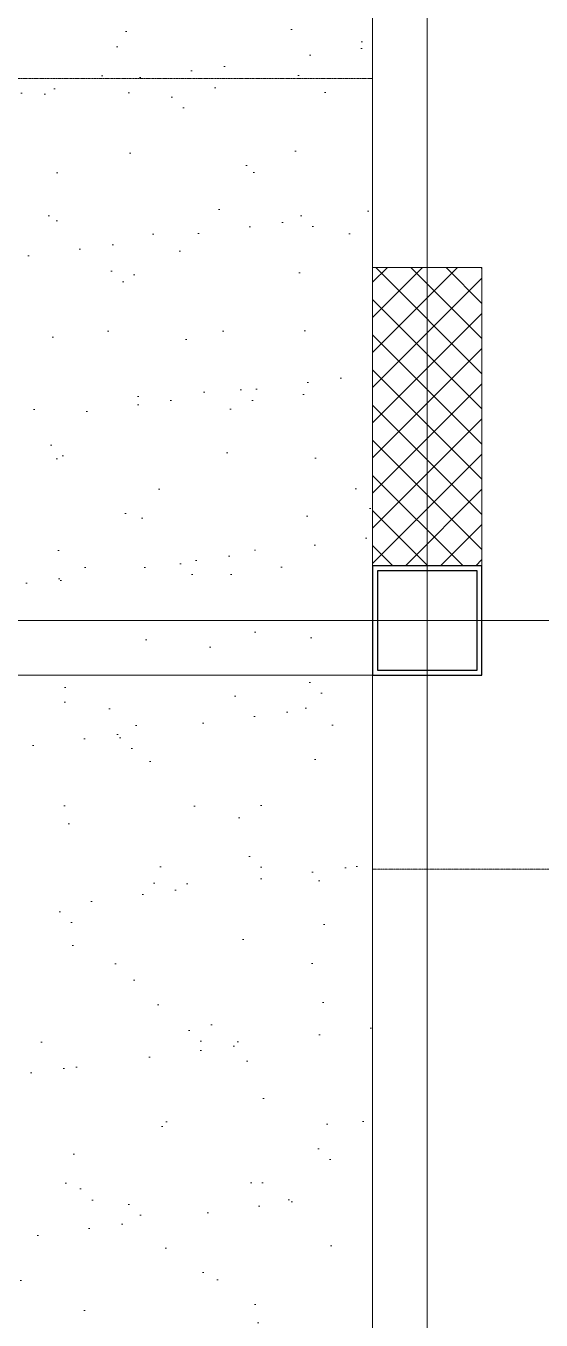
# Model space of a CAD drawing. Header units: millimetres. Extents: x 0 to 71617, y -15450 to 30894.
# Drawn here: x 38399 to 39435, y 15739 to 18343 of the extents above; entities that cross this region are included whole.
import ezdxf

# ---------------------------------------------------------------- set-up
doc = ezdxf.new("R2010")
doc.units = ezdxf.units.MM
doc.linetypes.add('CENTER2', pattern=[1.125, 0.75, -0.125, 0.125, -0.125])
doc.linetypes.add('HIDDEN', pattern=[0.375, 0.25, -0.125])
for name, color, linetype, lineweight in [('axis', 40, 'CENTER2', 5), ('DIM2', 4, 'Continuous', 5), ('Hatch', 8, 'Continuous', 5), ('LINE-DETAIL-SAKURA', 2, 'Continuous', 30), ('tree', 251, 'Continuous', 0), ('Wall Brick', 5, 'Continuous', 15)]:
    doc.layers.add(name, color=color, linetype=linetype, lineweight=lineweight)
doc.layers.add('COL', color=5, linetype='Continuous')
doc.layers.add('WINDOW-PLAN-PANEL', color=15, linetype='Continuous')

# ---------------------------------------------------------------- blocks, each defined once
blk = doc.blocks.new('GRIDLINE-GF')
at = {"layer": 'axis'}
for p, q in [((16000, -6362.2, -0.1), (16000, 12546.8)), ((48410, 0), (-4020, 0))]:
    blk.add_line(p, q, dxfattribs=at)
blk = doc.blocks.new('2D WALL G.F')
at = {"layer": 'Hatch'}
h = blk.add_hatch(dxfattribs=at)
h.set_pattern_fill('NET', color=256, scale=400, angle=135, style=0)
h.set_pattern_definition([(135, (-2110, -10510), (-35.35534, -35.35534), []), (225, (-2110, -10510), (35.35534, -35.35534), [])])
h.paths.add_polyline_path([(18590, -6390), (18810, -6390), (18810, -5790), (18590, -5790)])
at = {"layer": 'Wall Brick'}
blk.add_lwpolyline([(18590, -6390), (18810, -6390), (18810, -5790), (18590, -5790)], close=True, dxfattribs=at)
blk = doc.blocks.new('LANDSCAPE SITE')
h = blk.add_hatch()
h.set_pattern_fill('AR-SAND', color=256, scale=5, angle=180, style=0)
h.paths.add_polyline_path([(20590, 3790), (20590, 7510), (20690, 7510), (20690, 9490), (18600, 9490), (18600, 3790)])
h.paths.add_polyline_path([(19062.9, 5000), (19062.9, 4700), (19862.9, 4700), (19862.9, 5000)], flags=16)
h.paths.add_polyline_path([(18850, 5400), (18850, 5100), (19650, 5100), (19650, 5400)], flags=16)
h.paths.add_polyline_path([(19062.9, 5800), (19062.9, 5500), (19862.9, 5500), (19862.9, 5800)], flags=16)
h.paths.add_polyline_path([(19062.9, 6200), (19062.9, 5900), (19862.9, 5900), (19862.9, 6200)], flags=16)
h.paths.add_polyline_path([(18850, 6600), (18850, 6300), (19650, 6300), (19650, 6600)], flags=16)
h.paths.add_polyline_path([(18850, 7000), (18850, 6700), (19650, 6700), (19650, 7000)], flags=16)
h.paths.add_polyline_path([(19062, 7400), (19062, 7100), (19862, 7100), (19862, 7400)], flags=16)
h.paths.add_polyline_path([(18850, 7800), (18850, 7500), (19650, 7500), (19650, 7800)], flags=16)
h.paths.add_polyline_path([(19062.9, 8200), (19062.9, 7900), (19862.9, 7900), (19862.9, 8200)], flags=16)
h.paths.add_polyline_path([(18850, 8600), (18850, 8300), (19650, 8300), (19650, 8600)], flags=16)
h.paths.add_polyline_path([(19062.9, 9000), (19062.9, 8700), (19862.9, 8700), (19862.9, 9000)], flags=16)
h.paths.add_polyline_path([(18850, 9400), (18850, 9100), (19650, 9100), (19650, 9400)], flags=16)
h = blk.add_hatch()
h.set_pattern_fill('AR-SAND', color=256, scale=5, angle=180, style=0)
h.paths.add_polyline_path([(18105.2, 730.5), (18600, 730.5), (18600, 3790), (20590, 3790), (20590, 110), (18105.2, 110)])
at = {"elevation": 0}
for points in [[(20590, 3790), (20590, 7510), (20690, 7510), (20690, 9490), (18600, 9490), (18600, 3790)], [(20590, 110), (20590, 3790), (18600, 3790), (18600, 730.5), (18105.2, 730.5), (18105.2, 110)]]:
    blk.add_lwpolyline(points, close=True, dxfattribs=at)
blk = doc.blocks.new('Col-1')
at = {"layer": 'COL'}
for points in [[(-10, -10), (210, -10), (210, 210), (-10, 210)], [(0, 0), (200, 0), (200, 200), (0, 200)]]:
    blk.add_lwpolyline(points, close=True, dxfattribs=at)
blk = doc.blocks.new('COL-GF1')
at = {"layer": 'COL'}
blk.add_blockref('Col-1', (18600, -1300), dxfattribs=at)

msp = doc.modelspace()

# ---------------------------------------------------------------- linework, layer by layer
at = {"layer": 'WINDOW-PLAN-PANEL', "linetype": 'HIDDEN', "lineweight": 9, "elevation": 0}
msp.add_lwpolyline([(44506.5, 16646.2), (39096.5, 16646.2), (39096.5, 18236.7), (36616.5, 18236.7), (36616.5, 23536.7)], dxfattribs=at)

# ---------------------------------------------------------------- block references
at = {"layer": 'DIM2'}
msp.add_blockref('GRIDLINE-GF', (23206.5, 17146.7, 0), dxfattribs=at)
at = {"layer": 'LINE-DETAIL-SAKURA'}
msp.add_blockref('COL-GF1', (20506.5, 18346.7, 0), dxfattribs=at)
at = {"layer": 'tree'}
msp.add_blockref('LANDSCAPE SITE', (18506.5, 13246.7), dxfattribs=at)
at = {"layer": 'Wall Brick', "color": 1}
msp.add_blockref('2D WALL G.F', (20506.5, 23646.7, 0), dxfattribs=at)

doc.saveas('drawing.dxf')
